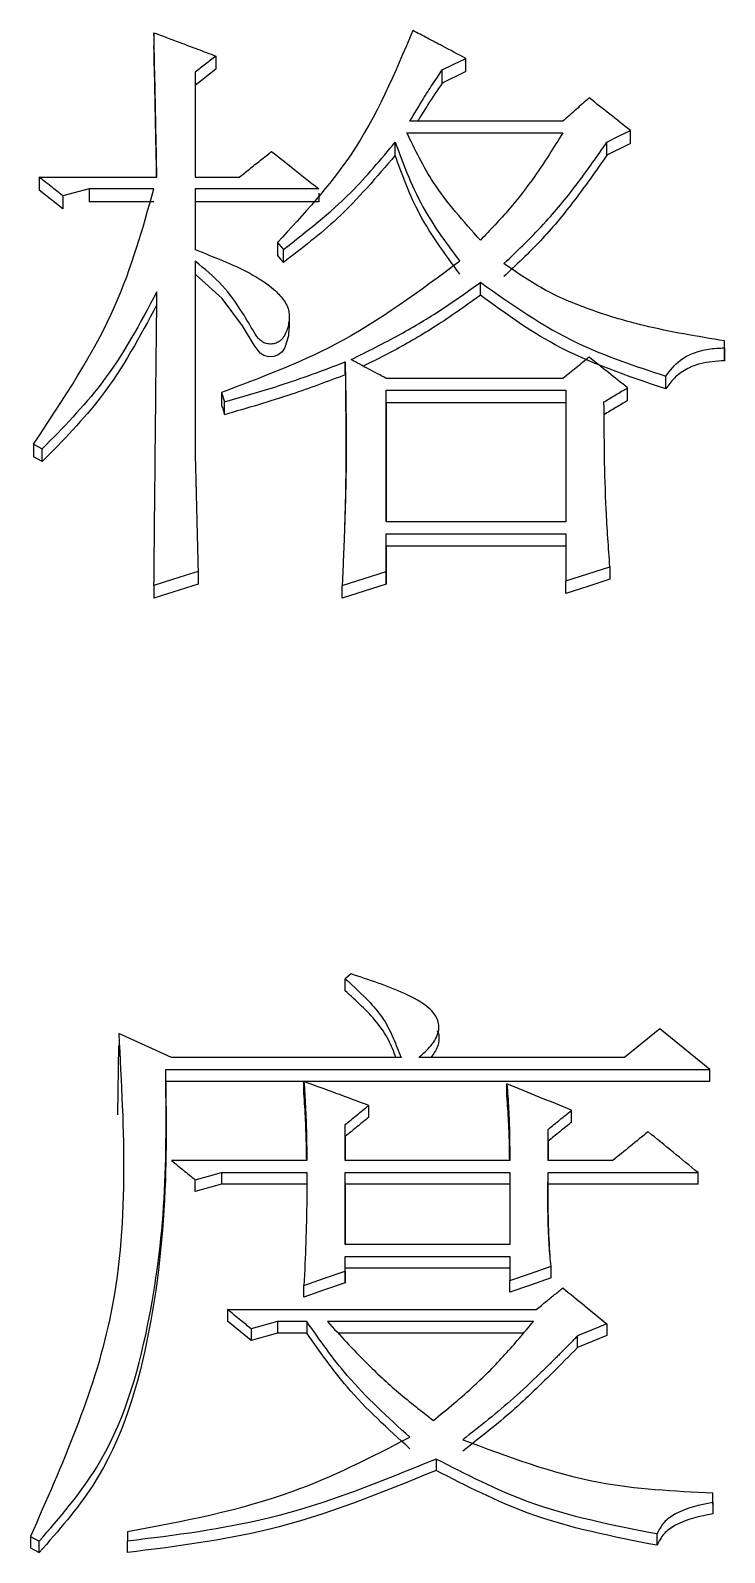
# Model space of a CAD drawing. Header units: millimetres. Extents: x 2278 to 4715, y 679 to 2402.
# Drawn here: x 2834.77 to 2837.32, y 2118.51 to 2124.11 of the extents above; entities that cross this region are included whole.
import ezdxf

# ---------------------------------------------------------------- set-up
doc = ezdxf.new("R2010")
doc.units = ezdxf.units.MM

msp = doc.modelspace()

# ---------------------------------------------------------------- linework, layer by layer
at = {"color": 7, "linetype": 'Continuous', "lineweight": 25}
for p, q in [((2835.2204, 2124.1042), (2835.2204, 2124.0554)), ((2835.4476, 2124.0187), (2835.4476, 2123.97)), ((2836.367, 2123.9614), (2836.367, 2124.0101)), ((2835.4476, 2123.97), (2835.3718, 2123.9102)), ((2835.3718, 2123.9588), (2835.3719, 2123.5731)), ((2835.3718, 2123.9588), (2835.3718, 2123.9102)), ((2836.2805, 2123.9187), (2836.2805, 2123.9673)), ((2836.367, 2123.9614), (2836.2805, 2123.9187)), ((2835.3718, 2123.9102), (2835.3719, 2123.5731)), ((2836.724, 2123.779), (2836.1615, 2123.779)), ((2836.1507, 2123.7361), (2836.724, 2123.7361)), ((2836.9728, 2123.6964), (2836.9728, 2123.7447)), ((2836.1075, 2123.6536), (2836.1075, 2123.7019)), ((2836.8863, 2123.6535), (2836.8863, 2123.7018)), ((2836.9728, 2123.6964), (2836.8863, 2123.6535)), ((2834.7985, 2123.5731), (2835.2312, 2123.5731)), ((2834.7985, 2123.5731), (2834.7985, 2123.525)), ((2835.3719, 2123.5731), (2835.5341, 2123.5731)), ((2834.8851, 2123.4564), (2834.7985, 2123.525)), ((2834.9824, 2123.5302), (2834.8851, 2123.5044)), ((2834.8851, 2123.5044), (2834.8851, 2123.4564)), ((2835.2203, 2123.5302), (2834.9824, 2123.5302)), ((2834.9824, 2123.5302), (2834.9824, 2123.4821)), ((2835.8262, 2123.5302), (2835.3719, 2123.5302)), ((2835.3719, 2123.5302), (2835.3719, 2123.3068)), ((2835.3719, 2123.5302), (2835.3719, 2123.4821)), ((2835.8262, 2123.5142), (2835.8262, 2123.4821)), ((2835.2203, 2123.4821), (2834.9824, 2123.4821)), ((2835.3719, 2123.4821), (2835.3719, 2123.3051)), ((2835.8262, 2123.4821), (2835.3719, 2123.4821)), ((2835.6747, 2123.3326), (2835.6747, 2123.2849)), ((2835.6964, 2123.259), (2835.6964, 2123.3067)), ((2835.3719, 2123.2638), (2835.3719, 2123.2161)), ((2835.3719, 2123.2637), (2835.3719, 2122.5561)), ((2835.3719, 2123.216), (2835.3719, 2122.5561)), ((2835.7183, 2123.018), (2835.7183, 2123.0657)), ((2837.319, 2122.9449), (2837.319, 2122.9708)), ((2837.319, 2122.9235), (2837.319, 2122.9708)), ((2837.319, 2122.9449), (2837.319, 2122.8976)), ((2835.9235, 2122.8459), (2835.9235, 2122.8932)), ((2836.724, 2122.8327), (2836.075, 2122.8327)), ((2837.1026, 2122.7942), (2837.1026, 2122.8414)), ((2835.4692, 2122.781), (2835.48, 2122.7464)), ((2835.4692, 2122.781), (2835.4692, 2122.7339)), ((2836.075, 2122.7896), (2836.7348, 2122.7896)), ((2836.075, 2122.3049), (2836.075, 2122.7896)), ((2836.075, 2122.7425), (2836.075, 2122.7896)), ((2836.7348, 2122.7896), (2836.7348, 2122.3049)), ((2836.962, 2122.7511), (2836.962, 2122.7982)), ((2835.48, 2122.6993), (2835.48, 2122.7464)), ((2836.075, 2122.7425), (2836.075, 2122.3049)), ((2836.7348, 2122.7425), (2836.075, 2122.7425)), ((2834.7768, 2122.5908), (2834.8093, 2122.5735)), ((2834.7768, 2122.5908), (2834.7768, 2122.5439)), ((2834.8093, 2122.5267), (2834.8093, 2122.5735)), ((2834.8093, 2122.5267), (2834.7769, 2122.5439)), ((2836.7348, 2122.3049), (2836.075, 2122.3049)), ((2836.075, 2122.2616), (2836.7348, 2122.2616)), ((2836.075, 2122.1227), (2836.075, 2122.2616)), ((2836.075, 2122.2152), (2836.075, 2122.2616)), ((2836.075, 2122.2152), (2836.075, 2122.0765)), ((2836.7348, 2122.2152), (2836.075, 2122.2152)), ((2836.7348, 2122.2616), (2836.7348, 2122.088)), ((2835.3827, 2122.1227), (2835.3827, 2122.0765)), ((2836.075, 2122.0765), (2836.075, 2122.1227)), ((2836.8971, 2122.1401), (2836.8971, 2122.0938)), ((2835.3827, 2122.0765), (2835.2204, 2122.0245)), ((2835.2204, 2122.0706), (2835.2204, 2122.0245)), ((2835.9127, 2122.0245), (2835.9127, 2122.0706)), ((2836.7348, 2122.0418), (2836.7348, 2122.088)), ((2835.9452, 2120.6421), (2835.9236, 2120.6245)), ((2835.9236, 2120.5803), (2835.9236, 2120.6245)), ((2836.2624, 2120.4763), (2836.2624, 2120.4767)), ((2835.2853, 2120.3345), (2835.0906, 2120.4225)), ((2837.081, 2120.4401), (2836.9512, 2120.3345)), ((2837.2649, 2120.2905), (2837.081, 2120.4401)), ((2835.0881, 2120.1237), (2835.0906, 2120.3784)), ((2836.1291, 2120.3345), (2835.2853, 2120.3345)), ((2836.9512, 2120.3345), (2836.194, 2120.3345)), ((2835.2636, 2120.2905), (2837.2649, 2120.2905)), ((2835.2636, 2120.2467), (2835.2636, 2120.2905)), ((2837.2649, 2120.2467), (2837.2649, 2120.2905)), ((2837.2649, 2120.2467), (2835.2636, 2120.2467)), ((2835.7721, 2120.2027), (2835.7721, 2120.2465)), ((2836.5185, 2120.1939), (2836.5185, 2120.2377)), ((2836.0101, 2120.1148), (2836.0101, 2120.1585)), ((2836.7565, 2120.0972), (2836.7565, 2120.1409)), ((2835.2654, 2120.0889), (2835.2654, 2120.1329)), ((2835.9236, 2119.9557), (2835.9236, 2120.088)), ((2835.9236, 2120.0444), (2835.9236, 2120.088)), ((2835.9236, 2120.0444), (2835.9236, 2119.9557)), ((2836.67, 2119.9557), (2836.67, 2120.0704)), ((2836.67, 2120.0268), (2836.67, 2120.0704)), ((2836.67, 2120.0268), (2836.67, 2119.9557)), ((2835.7829, 2119.9557), (2835.2853, 2119.9557)), ((2836.5293, 2119.9557), (2835.9236, 2119.9557)), ((2836.9079, 2119.9557), (2836.67, 2119.9557)), ((2835.3719, 2119.8418), (2835.3719, 2119.8851)), ((2835.4692, 2119.8683), (2835.3719, 2119.8418)), ((2835.4692, 2119.9116), (2835.7829, 2119.9116)), ((2835.4692, 2119.9116), (2835.4692, 2119.8683)), ((2835.7829, 2119.8683), (2835.4692, 2119.8683)), ((2835.9236, 2119.9116), (2836.5293, 2119.9116)), ((2835.9236, 2119.6467), (2835.9236, 2119.9116)), ((2835.9236, 2119.8683), (2835.9236, 2119.9116)), ((2835.9236, 2119.8683), (2835.9236, 2119.6467)), ((2836.5293, 2119.8683), (2835.9236, 2119.8683)), ((2836.5293, 2119.9116), (2836.5293, 2119.6467)), ((2836.67, 2119.9116), (2837.2216, 2119.9116)), ((2837.2216, 2119.8683), (2836.67, 2119.8683)), ((2836.5293, 2119.6467), (2835.9236, 2119.6467)), ((2835.9236, 2119.6025), (2836.5293, 2119.6025)), ((2835.9236, 2119.5494), (2835.9236, 2119.6025)), ((2835.9236, 2119.5595), (2835.9236, 2119.6025)), ((2836.5293, 2119.6025), (2836.5293, 2119.514)), ((2835.9236, 2119.5065), (2835.9236, 2119.5595)), ((2836.5293, 2119.5595), (2835.9236, 2119.5595)), ((2835.9236, 2119.5494), (2835.9236, 2119.5065)), ((2836.6808, 2119.5242), (2836.6808, 2119.5671)), ((2835.7721, 2119.4535), (2835.7721, 2119.4963)), ((2836.5293, 2119.4712), (2836.5293, 2119.514)), ((2835.4909, 2119.4078), (2836.6267, 2119.4078)), ((2835.4909, 2119.4078), (2835.4909, 2119.3651)), ((2835.5774, 2119.2944), (2835.4909, 2119.3651)), ((2835.6748, 2119.3635), (2835.5774, 2119.337)), ((2835.783, 2119.3635), (2835.6748, 2119.3635)), ((2835.6748, 2119.3635), (2835.6748, 2119.3209)), ((2835.783, 2119.3635), (2835.783, 2119.3209)), ((2836.6159, 2119.3635), (2835.8587, 2119.3635)), ((2835.5774, 2119.337), (2835.5774, 2119.2944)), ((2835.6748, 2119.3209), (2835.5774, 2119.2944)), ((2835.783, 2119.3209), (2835.6748, 2119.3209)), ((2836.5792, 2119.3209), (2835.8988, 2119.3209)), ((2836.8863, 2119.3547), (2836.7781, 2119.3104)), ((2836.8863, 2119.3121), (2836.7781, 2119.2678)), ((2836.7781, 2119.2678), (2836.7781, 2119.3104)), ((2836.8863, 2119.3547), (2836.8863, 2119.3121)), ((2836.2589, 2118.8579), (2836.2589, 2118.8159)), ((2837.2757, 2118.6978), (2837.2757, 2118.7334)), ((2837.2757, 2118.6916), (2837.2757, 2118.7334)), ((2837.2757, 2118.6978), (2837.2757, 2118.6561)), ((2834.7661, 2118.5732), (2834.7986, 2118.5554)), ((2834.7661, 2118.5732), (2834.7661, 2118.5316)), ((2835.1231, 2118.5911), (2835.1231, 2118.5555)), ((2837.0702, 2118.5821), (2837.0702, 2118.5405)), ((2834.7661, 2118.5316), (2834.7986, 2118.5138)), ((2834.7986, 2118.5138), (2834.7986, 2118.5554)), ((2835.1231, 2118.5139), (2835.1231, 2118.5555))]:
    msp.add_line(p, q, dxfattribs=at)
at = {"color": 7, "linetype": 'Continuous', "lineweight": 25, "flags": 128}
for points in [[(2836.2805, 2123.9673), (2836.3238, 2123.9887), (2836.367, 2124.0101)], [(2836.8863, 2123.7018), (2836.9295, 2123.7233), (2836.9728, 2123.7447)], [(2835.6747, 2123.3326), (2835.6802, 2123.3261), (2835.6883, 2123.3164), (2835.6964, 2123.3067)], [(2835.6747, 2123.2848), (2835.6802, 2123.2783), (2835.6857, 2123.2717), (2835.6964, 2123.259)], [(2835.7164, 2123.018), (2835.7158, 2122.9893), (2835.7023, 2122.9463), (2835.6913, 2122.93), (2835.6777, 2122.9191), (2835.6607, 2122.913), (2835.6427, 2122.9121), (2835.6248, 2122.9168), (2835.6114, 2122.9258), (2835.5889, 2122.9554), (2835.5462, 2123.0263), (2835.4712, 2123.1271), (2835.3719, 2123.2161), (2835.3719, 2123.2161)], [(2836.4212, 2123.1387), (2836.4212, 2123.1512), (2836.4212, 2123.1637), (2836.4212, 2123.1863)], [(2835.3827, 2122.1227), (2835.3357, 2122.1076), (2835.2887, 2122.0925), (2835.2204, 2122.0706)], [(2835.9127, 2122.0706), (2835.9939, 2122.0967), (2836.075, 2122.1227)], [(2836.7348, 2122.088), (2836.816, 2122.114), (2836.8971, 2122.1401)], [(2836.075, 2122.0765), (2835.9939, 2122.0505), (2835.9127, 2122.0245)], [(2836.8971, 2122.0938), (2836.816, 2122.0678), (2836.7348, 2122.0418)], [(2835.3719, 2119.8851), (2835.4206, 2119.8984), (2835.4692, 2119.9116)], [(2837.2216, 2119.8683), (2837.2216, 2119.89), (2837.2216, 2119.9116)], [(2835.7721, 2119.4963), (2835.8479, 2119.5229), (2835.9236, 2119.5494)], [(2836.5293, 2119.514), (2836.6051, 2119.5406), (2836.6808, 2119.5671)], [(2836.6808, 2119.5242), (2836.6051, 2119.4977), (2836.5293, 2119.4712)], [(2835.9236, 2119.5065), (2835.8479, 2119.48), (2835.7721, 2119.4535)]]:
    msp.add_lwpolyline(points, dxfattribs=at)
at = {"color": 7, "linetype": 'Continuous', "lineweight": 25}
for points, knots in [([(2835.2312, 2123.5731), (2835.2299, 2123.6379), (2835.2274, 2123.7589), (2835.2238, 2123.9359), (2835.2215, 2124.0481), (2835.2204, 2124.1042)], [0, 0, 0, 0, 0.365313, 0.682655, 1, 1, 1, 1]), ([(2835.2204, 2124.1042), (2835.2513, 2124.0925), (2835.3046, 2124.0725), (2835.3804, 2124.044), (2835.4252, 2124.0271), (2835.4476, 2124.0187)], [0, 0, 0, 0, 0.4083, 0.70415, 1, 1, 1, 1]), ([(2836.1723, 2124.1127), (2836.1063, 2123.9553), (2835.9876, 2123.6722), (2835.7709, 2123.4371), (2835.6746, 2123.3326)], [0, 0, 0, 0, 0.555743, 1, 1, 1, 1]), ([(2836.367, 2124.0101), (2836.3382, 2124.0253), (2836.2913, 2124.05), (2836.2264, 2124.0842), (2836.1903, 2124.1032), (2836.1723, 2124.1127)], [0, 0, 0, 0, 0.4440621, 0.722031, 1, 1, 1, 1]), ([(2835.2303, 2123.5731), (2835.2293, 2123.6219), (2835.2271, 2123.7267), (2835.2239, 2123.8875), (2835.2216, 2123.9994), (2835.2204, 2124.0554)], [0, 0, 0, 0, 0.302613, 0.651305, 1, 1, 1, 1]), ([(2835.4476, 2124.0187), (2835.4349, 2124.0087), (2835.4097, 2123.9887), (2835.3845, 2123.9688), (2835.3718, 2123.9588)], [0, 0, 0, 0, 0.500001, 1, 1, 1, 1]), ([(2836.1615, 2123.779), (2836.1774, 2123.8061), (2836.2041, 2123.8517), (2836.2447, 2123.914), (2836.2686, 2123.9496), (2836.2805, 2123.9673)], [0, 0, 0, 0, 0.425102, 0.712508, 1, 1, 1, 1]), ([(2836.2805, 2123.9187), (2836.2627, 2123.8925), (2836.2328, 2123.8486), (2836.2038, 2123.8015), (2836.1916, 2123.7811), (2836.1904, 2123.779)], [0, 0, 0, 0, 0.570111, 0.95488, 1, 1, 1, 1]), ([(2836.8214, 2123.8646), (2836.8051, 2123.8504), (2836.7727, 2123.8218), (2836.7402, 2123.7932), (2836.724, 2123.779)], [0, 0, 0, 0, 0.499999, 1, 1, 1, 1]), ([(2836.9728, 2123.7447), (2836.9476, 2123.7647), (2836.8971, 2123.8047), (2836.8466, 2123.8446), (2836.8214, 2123.8646)], [0, 0, 0, 0, 0.499999, 1, 1, 1, 1]), ([(2836.4212, 2123.3412), (2836.3593, 2123.4098), (2836.2496, 2123.5315), (2836.1807, 2123.6739), (2836.1507, 2123.7361)], [0, 0, 0, 0, 0.563444, 1, 1, 1, 1]), ([(2836.724, 2123.7361), (2836.6907, 2123.6823), (2836.6309, 2123.5857), (2836.5288, 2123.4538), (2836.4571, 2123.3788), (2836.4212, 2123.3412)], [0, 0, 0, 0, 0.385333, 0.691671, 1, 1, 1, 1]), ([(2835.5341, 2123.5731), (2835.5466, 2123.583), (2835.5727, 2123.6037), (2835.6123, 2123.6352), (2835.6395, 2123.6567), (2835.6531, 2123.6675)], [0, 0, 0, 0, 0.314654, 0.657326, 1, 1, 1, 1]), ([(2835.6531, 2123.6675), (2835.6781, 2123.6477), (2835.7194, 2123.6149), (2835.7771, 2123.5692), (2835.8098, 2123.5432), (2835.8262, 2123.5302)], [0, 0, 0, 0, 0.432645, 0.716322, 1, 1, 1, 1]), ([(2835.6964, 2123.3067), (2835.7824, 2123.3741), (2835.9351, 2123.4936), (2836.055, 2123.6385), (2836.1074, 2123.7018)], [0, 0, 0, 0, 0.56336, 1, 1, 1, 1]), ([(2836.1075, 2123.7018), (2836.1397, 2123.6155), (2836.1976, 2123.4605), (2836.3, 2123.3242), (2836.3454, 2123.2638)], [0, 0, 0, 0, 0.556662, 1, 1, 1, 1]), ([(2836.5077, 2123.2552), (2836.5608, 2123.3061), (2836.6589, 2123.4001), (2836.7822, 2123.5518), (2836.8515, 2123.6517), (2836.8863, 2123.7018)], [0, 0, 0, 0, 0.370244, 0.684379, 1, 1, 1, 1]), ([(2836.1074, 2123.6536), (2836.0398, 2123.5734), (2835.9182, 2123.4295), (2835.7645, 2123.3114), (2835.6964, 2123.259)], [0, 0, 0, 0, 0.55642, 1, 1, 1, 1]), ([(2836.3454, 2123.2161), (2836.2887, 2123.2934), (2836.1878, 2123.4306), (2836.1319, 2123.5858), (2836.1075, 2123.6536)], [0, 0, 0, 0, 0.56299, 1, 1, 1, 1]), ([(2836.8863, 2123.6535), (2836.8453, 2123.595), (2836.7695, 2123.4868), (2836.6442, 2123.3365), (2836.5533, 2123.2506), (2836.5077, 2123.2075)], [0, 0, 0, 0, 0.37028, 0.6840012, 1, 1, 1, 1]), ([(2834.8851, 2123.5044), (2834.8727, 2123.5142), (2834.8521, 2123.5306), (2834.8233, 2123.5535), (2834.8068, 2123.5666), (2834.7985, 2123.5731)], [0, 0, 0, 0, 0.428361, 0.714181, 1, 1, 1, 1]), ([(2834.7768, 2122.5908), (2834.8882, 2122.7575), (2835.0862, 2123.0537), (2835.1795, 2123.3852), (2835.2203, 2123.5302)], [0, 0, 0, 0, 0.562636, 1, 1, 1, 1]), ([(2835.3719, 2123.3068), (2835.4055, 2123.2934), (2835.5069, 2123.2532), (2835.6249, 2123.1984), (2835.6979, 2123.1245), (2835.7206, 2123.0813), (2835.717, 2123.0355), (2835.7076, 2123.001), (2835.6927, 2122.9775), (2835.6783, 2122.9656), (2835.661, 2122.9595), (2835.6424, 2122.9585), (2835.6248, 2122.963), (2835.6047, 2122.9771), (2835.5805, 2123.016), (2835.5405, 2123.0859), (2835.475, 2123.1794), (2835.4067, 2123.2353), (2835.3719, 2123.2638)], [0, 0, 0, 0, 0.104454, 0.314535, 0.36541, 0.416687, 0.46169, 0.509284, 0.529555, 0.546771, 0.564035, 0.580952, 0.598427, 0.614259, 0.652193, 0.737824, 0.866635, 1, 1, 1, 1]), ([(2836.3454, 2123.2638), (2836.1977, 2123.1537), (2835.9316, 2122.9554), (2835.6115, 2122.8347), (2835.4692, 2122.781)], [0, 0, 0, 0, 0.555385, 1, 1, 1, 1]), ([(2837.319, 2122.9708), (2837.2191, 2122.9872), (2837.055, 2123.014), (2836.8356, 2123.0791), (2836.6586, 2123.1505), (2836.5577, 2123.2205), (2836.5077, 2123.2552)], [0, 0, 0, 0, 0.3440816, 0.5653831, 0.7845838, 1, 1, 1, 1]), ([(2835.9452, 2122.9018), (2836.0062, 2122.9323), (2836.1201, 2122.9893), (2836.2794, 2123.0844), (2836.3738, 2123.1522), (2836.4212, 2123.1863)], [0, 0, 0, 0, 0.365229, 0.681783, 1, 1, 1, 1]), ([(2836.4212, 2123.1863), (2836.5361, 2123.1051), (2836.7433, 2122.9587), (2836.9919, 2122.8775), (2837.1026, 2122.8414)], [0, 0, 0, 0, 0.554843, 1, 1, 1, 1]), ([(2835.2312, 2123.1518), (2835.1692, 2123.0354), (2835.0577, 2122.826), (2834.8856, 2122.6511), (2834.8093, 2122.5735)], [0, 0, 0, 0, 0.556097, 1, 1, 1, 1]), ([(2835.2204, 2122.0706), (2835.2211, 2122.1388), (2835.2232, 2122.3537), (2835.2267, 2122.7145), (2835.2297, 2123.006), (2835.2312, 2123.1518)], [0, 0, 0, 0, 0.188404, 0.594194, 1, 1, 1, 1]), ([(2836.4212, 2123.1387), (2836.3667, 2123.0997), (2836.265, 2123.027), (2836.119, 2122.9423), (2836.0283, 2122.8968), (2835.9904, 2122.8777)], [0, 0, 0, 0, 0.401974, 0.750243, 1, 1, 1, 1]), ([(2837.1026, 2122.7942), (2836.9624, 2122.8415), (2836.7141, 2122.9251), (2836.51, 2123.0739), (2836.4212, 2123.1387)], [0, 0, 0, 0, 0.564881, 1, 1, 1, 1]), ([(2835.2312, 2123.1043), (2835.1692, 2122.988), (2835.0576, 2122.7789), (2834.8856, 2122.6042), (2834.8093, 2122.5267)], [0, 0, 0, 0, 0.556042, 1, 1, 1, 1]), ([(2837.1026, 2122.8414), (2837.1188, 2122.8623), (2837.1459, 2122.8972), (2837.2044, 2122.9278), (2837.2603, 2122.9429), (2837.2993, 2122.9443), (2837.319, 2122.9449)], [0, 0, 0, 0, 0.328373, 0.548346, 0.773134, 1, 1, 1, 1]), ([(2835.48, 2122.7464), (2835.5472, 2122.7656), (2835.6559, 2122.7968), (2835.8031, 2122.8476), (2835.8834, 2122.878), (2835.9235, 2122.8932)], [0, 0, 0, 0, 0.447142, 0.723428, 1, 1, 1, 1]), ([(2835.9235, 2122.8932), (2835.9236, 2122.8894), (2835.9237, 2122.8838), (2835.9239, 2122.8763), (2835.924, 2122.8707), (2835.9241, 2122.8651), (2835.9242, 2122.8595), (2835.9243, 2122.852), (2835.9245, 2122.8446), (2835.9246, 2122.8371), (2835.9247, 2122.8315), (2835.9248, 2122.8259), (2835.9249, 2122.8203), (2835.925, 2122.8128), (2835.9252, 2122.8053), (2835.9253, 2122.7978), (2835.9254, 2122.7922), (2835.9255, 2122.7866), (2835.9256, 2122.781), (2835.9257, 2122.7754), (2835.9258, 2122.7697), (2835.9259, 2122.7623), (2835.926, 2122.7548), (2835.9261, 2122.7473), (2835.9262, 2122.7398), (2835.9264, 2122.7305), (2835.9265, 2122.7192), (2835.9266, 2122.708), (2835.9268, 2122.6968), (2835.9269, 2122.6818), (2835.9271, 2122.6668), (2835.9272, 2122.6518), (2835.9273, 2122.6406), (2835.9273, 2122.6294), (2835.9274, 2122.6181), (2835.9274, 2122.6069), (2835.9274, 2122.5919), (2835.9274, 2122.5769), (2835.9273, 2122.5619), (2835.9273, 2122.5507), (2835.9272, 2122.5394), (2835.9271, 2122.5282), (2835.927, 2122.5169), (2835.9269, 2122.5019), (2835.9267, 2122.4869), (2835.9264, 2122.4719), (2835.9262, 2122.4607), (2835.926, 2122.4494), (2835.9258, 2122.4382), (2835.9256, 2122.4269), (2835.9252, 2122.4119), (2835.9248, 2122.3969), (2835.9244, 2122.3819), (2835.9241, 2122.3706), (2835.9238, 2122.3594), (2835.9235, 2122.3481), (2835.9231, 2122.3369), (2835.9226, 2122.3218), (2835.9221, 2122.3068), (2835.9216, 2122.2918), (2835.9212, 2122.2805), (2835.9208, 2122.2693), (2835.9204, 2122.258), (2835.92, 2122.2468), (2835.9196, 2122.2355), (2835.919, 2122.2205), (2835.9184, 2122.2054), (2835.9178, 2122.1904), (2835.9173, 2122.1791), (2835.9168, 2122.1679), (2835.9164, 2122.1566), (2835.9158, 2122.1416), (2835.9151, 2122.1265), (2835.9145, 2122.1115), (2835.914, 2122.1002), (2835.9134, 2122.0866), (2835.913, 2122.0767), (2835.9127, 2122.0706)], [0, 0, 0, 0, 0.0136751, 0.0205126, 0.0273502, 0.0341877, 0.0410253, 0.0478628, 0.0615379, 0.0683754, 0.075213, 0.0820505, 0.0888881, 0.0957256, 0.1094007, 0.1162382, 0.1230758, 0.1299133, 0.1367509, 0.1435884, 0.150426, 0.1572635, 0.1709386, 0.1777761, 0.1846137, 0.1982888, 0.2119638, 0.2256389, 0.239314, 0.2529891, 0.2803393, 0.2940144, 0.3076894, 0.3213645, 0.3350396, 0.3487147, 0.3623898, 0.38974, 0.4034151, 0.4170902, 0.4307653, 0.4444403, 0.4581154, 0.4717905, 0.4991407, 0.5128158, 0.5264909, 0.540166, 0.5538411, 0.5675162, 0.5811912, 0.6085414, 0.6222165, 0.6358916, 0.6495667, 0.6632418, 0.6769169, 0.6905919, 0.7179421, 0.7316172, 0.7452923, 0.7589674, 0.7726425, 0.7863176, 0.7999926, 0.8136677, 0.8410179, 0.854693, 0.8683681, 0.8820432, 0.8957182, 0.9093933, 0.9367435, 0.9504186, 0.9640937, 0.9777687, 1, 1, 1, 1]), ([(2836.075, 2122.8327), (2836.0533, 2122.8442), (2836.0101, 2122.8673), (2835.9668, 2122.8903), (2835.9452, 2122.9018)], [0, 0, 0, 0, 0.499999, 1, 1, 1, 1]), ([(2836.8214, 2122.9104), (2836.8052, 2122.8975), (2836.7727, 2122.8716), (2836.7402, 2122.8457), (2836.724, 2122.8327)], [0, 0, 0, 0, 0.499998, 1, 1, 1, 1]), ([(2836.962, 2122.7982), (2836.9386, 2122.8169), (2836.8917, 2122.8543), (2836.8448, 2122.8917), (2836.8214, 2122.9104)], [0, 0, 0, 0, 0.499999, 1, 1, 1, 1]), ([(2837.319, 2122.8976), (2837.2887, 2122.8959), (2837.239, 2122.893), (2837.1763, 2122.8677), (2837.1323, 2122.8356), (2837.1125, 2122.8079), (2837.1026, 2122.7942)], [0, 0, 0, 0, 0.348919, 0.571355, 0.788309, 1, 1, 1, 1]), ([(2837.319, 2122.8976), (2837.319, 2122.9006), (2837.319, 2122.9054), (2837.319, 2122.9121), (2837.319, 2122.9178), (2837.319, 2122.9216), (2837.319, 2122.9235)], [0, 0, 0, 0, 0.34, 0.56, 0.78, 1, 1, 1, 1]), ([(2835.9235, 2122.8459), (2835.8586, 2122.8213), (2835.7536, 2122.7814), (2835.6044, 2122.7356), (2835.5215, 2122.7114), (2835.48, 2122.6993)], [0, 0, 0, 0, 0.447314, 0.723589, 1, 1, 1, 1]), ([(2835.9243, 2122.8018), (2835.9244, 2122.7951), (2835.9254, 2122.7385), (2835.9271, 2122.5641), (2835.9247, 2122.4108), (2835.9225, 2122.3264), (2835.9213, 2122.2857), (2835.9205, 2122.2621), (2835.9203, 2122.2563), (2835.9202, 2122.2533)], [0, 0, 0, 0, 0.058237, 0.493643, 0.756064, 0.862488, 0.925116, 0.960703, 1, 1, 1, 1]), ([(2836.8755, 2122.7464), (2836.8899, 2122.755), (2836.9187, 2122.7723), (2836.9476, 2122.7896), (2836.962, 2122.7982)], [0, 0, 0, 0, 0.499999, 1, 1, 1, 1]), ([(2836.962, 2122.7511), (2836.9476, 2122.7425), (2836.9187, 2122.7252), (2836.8899, 2122.708), (2836.8755, 2122.6993)], [0, 0, 0, 0, 0.499998, 1, 1, 1, 1]), ([(2836.8971, 2122.1401), (2836.8921, 2122.2103), (2836.8823, 2122.3465), (2836.8769, 2122.5487), (2836.876, 2122.6805), (2836.8755, 2122.7464)], [0, 0, 0, 0, 0.347124, 0.673492, 1, 1, 1, 1]), ([(2835.3719, 2122.5561), (2835.3719, 2122.5531), (2835.3721, 2122.5471), (2835.3723, 2122.5381), (2835.3725, 2122.5306), (2835.3727, 2122.5231), (2835.3728, 2122.5171), (2835.373, 2122.5111), (2835.3731, 2122.5051), (2835.3733, 2122.4976), (2835.3735, 2122.4901), (2835.3737, 2122.4826), (2835.3739, 2122.4766), (2835.374, 2122.4691), (2835.3742, 2122.4616), (2835.3745, 2122.4526), (2835.3747, 2122.4436), (2835.3749, 2122.436), (2835.3751, 2122.4285), (2835.3752, 2122.421), (2835.3755, 2122.409), (2835.3758, 2122.3985), (2835.3761, 2122.388), (2835.3763, 2122.3805), (2835.3766, 2122.3684), (2835.3769, 2122.3564), (2835.3772, 2122.3444), (2835.3774, 2122.3354), (2835.3776, 2122.3279), (2835.3778, 2122.3204), (2835.3779, 2122.3128), (2835.3782, 2122.3008), (2835.3785, 2122.2903), (2835.3788, 2122.2798), (2835.3789, 2122.2738), (2835.3791, 2122.2662), (2835.3793, 2122.2602), (2835.3794, 2122.2527), (2835.3796, 2122.2467), (2835.3798, 2122.2392), (2835.3799, 2122.2332), (2835.3801, 2122.2256), (2835.3803, 2122.2196), (2835.3805, 2122.2121), (2835.3806, 2122.2061), (2835.3808, 2122.1986), (2835.3809, 2122.1925), (2835.3811, 2122.185), (2835.3813, 2122.179), (2835.3815, 2122.1715), (2835.3816, 2122.1655), (2835.3818, 2122.1579), (2835.382, 2122.1519), (2835.3821, 2122.1444), (2835.3823, 2122.1384), (2835.3825, 2122.1306), (2835.3826, 2122.1259), (2835.3827, 2122.1227)], [0, 0, 0, 0, 0.020805, 0.04161, 0.062415, 0.072817, 0.093622, 0.104024, 0.114427, 0.135232, 0.156036, 0.166439, 0.187244, 0.197646, 0.218451, 0.239256, 0.260061, 0.280866, 0.291268, 0.312073, 0.332878, 0.374488, 0.38489, 0.405695, 0.4265, 0.468109, 0.488914, 0.509719, 0.530524, 0.540926, 0.561731, 0.582536, 0.624146, 0.634548, 0.655353, 0.665756, 0.686561, 0.696963, 0.717768, 0.72817, 0.748975, 0.759378, 0.780182, 0.790585, 0.81139, 0.821792, 0.842597, 0.852999, 0.873804, 0.884207, 0.905012, 0.915414, 0.936219, 0.946621, 0.967426, 0.977829, 1, 1, 1, 1]), ([(2835.9236, 2120.6245), (2835.9549, 2120.5959), (2836.0063, 2120.5491), (2836.0677, 2120.476), (2836.1017, 2120.4059), (2836.12, 2120.3583), (2836.1291, 2120.3345)], [0, 0, 0, 0, 0.3455083, 0.5661755, 0.7836827, 1, 1, 1, 1]), ([(2836.194, 2120.3345), (2836.2098, 2120.3484), (2836.241, 2120.3757), (2836.2712, 2120.4254), (2836.2671, 2120.4784), (2836.2224, 2120.5307), (2836.1127, 2120.5875), (2836.0118, 2120.6204), (2835.9452, 2120.6421)], [0, 0, 0, 0, 0.119334, 0.235111, 0.326467, 0.420991, 0.617683, 1, 1, 1, 1]), ([(2836.1104, 2120.3345), (2836.102, 2120.3565), (2836.0843, 2120.4025), (2836.0411, 2120.4667), (2835.9843, 2120.5248), (2835.9439, 2120.5617), (2835.9236, 2120.5803)], [0, 0, 0, 0, 0.230715, 0.483743, 0.741016, 1, 1, 1, 1]), ([(2835.0906, 2120.4225), (2835.1105, 2120.0667), (2835.146, 2119.4302), (2834.8824, 2118.8356), (2834.7661, 2118.5732)], [0, 0, 0, 0, 0.558854, 1, 1, 1, 1]), ([(2836.2623, 2120.4323), (2836.2624, 2120.4321), (2836.268, 2120.4234), (2836.27, 2120.403), (2836.2636, 2120.3687), (2836.2486, 2120.3477), (2836.2392, 2120.3345)], [0, 0, 0, 0, 0.004948, 0.290828, 0.556079, 1, 1, 1, 1]), ([(2834.7986, 2118.5554), (2834.8742, 2118.6429), (2835.0755, 2118.876), (2835.2055, 2119.3235), (2835.2686, 2119.8174), (2835.2653, 2120.1321), (2835.2636, 2120.2905)], [0, 0, 0, 0, 0.180534, 0.481185, 0.738841, 1, 1, 1, 1]), ([(2835.2636, 2120.2467), (2835.2649, 2120.1381), (2835.2684, 2119.8323), (2835.2214, 2119.3298), (2835.077, 2118.8316), (2834.8687, 2118.5939), (2834.7986, 2118.5138)], [0, 0, 0, 0, 0.179534, 0.505448, 0.833516, 1, 1, 1, 1]), ([(2835.7721, 2120.2465), (2835.7741, 2120.2158), (2835.7783, 2120.152), (2835.7815, 2120.055), (2835.7825, 2119.9888), (2835.7829, 2119.9557)], [0, 0, 0, 0, 0.317979, 0.65893, 1, 1, 1, 1]), ([(2836.0101, 2120.1585), (2835.9704, 2120.1731), (2835.8911, 2120.2025), (2835.8118, 2120.2318), (2835.7721, 2120.2465)], [0, 0, 0, 0, 0.499999, 1, 1, 1, 1]), ([(2835.7822, 2119.9557), (2835.7819, 2119.9724), (2835.7812, 2120.022), (2835.7785, 2120.1044), (2835.7742, 2120.1699), (2835.7721, 2120.2027)], [0, 0, 0, 0, 0.202528, 0.601166, 1, 1, 1, 1]), ([(2836.5185, 2120.2377), (2836.5208, 2120.2069), (2836.5254, 2120.1447), (2836.5283, 2120.0506), (2836.529, 2119.9874), (2836.5293, 2119.9557)], [0, 0, 0, 0, 0.328217, 0.664033, 1, 1, 1, 1]), ([(2836.7565, 2120.1409), (2836.7168, 2120.157), (2836.6375, 2120.1893), (2836.5582, 2120.2216), (2836.5185, 2120.2377)], [0, 0, 0, 0, 0.499999, 1, 1, 1, 1]), ([(2835.9236, 2120.088), (2835.938, 2120.0997), (2835.9668, 2120.1232), (2835.9957, 2120.1467), (2836.0101, 2120.1585)], [0, 0, 0, 0, 0.500001, 1, 1, 1, 1]), ([(2836.5287, 2119.9557), (2836.5285, 2119.9722), (2836.528, 2120.0201), (2836.5255, 2120.0996), (2836.5209, 2120.1625), (2836.5185, 2120.1939)], [0, 0, 0, 0, 0.2065, 0.603092, 1, 1, 1, 1]), ([(2836.67, 2120.0704), (2836.6844, 2120.0821), (2836.7132, 2120.1056), (2836.7421, 2120.1291), (2836.7565, 2120.1409)], [0, 0, 0, 0, 0.500001, 1, 1, 1, 1]), ([(2836.0101, 2120.1148), (2835.9957, 2120.1031), (2835.9668, 2120.0796), (2835.938, 2120.0561), (2835.9236, 2120.0444)], [0, 0, 0, 0, 0.499998, 1, 1, 1, 1]), ([(2836.7565, 2120.0972), (2836.7421, 2120.0855), (2836.7132, 2120.062), (2836.6844, 2120.0385), (2836.67, 2120.0268)], [0, 0, 0, 0, 0.499998, 1, 1, 1, 1]), ([(2837.0378, 2120.0615), (2837.0161, 2120.0439), (2836.9728, 2120.0087), (2836.9296, 2119.9734), (2836.9079, 2119.9557)], [0, 0, 0, 0, 0.500001, 1, 1, 1, 1]), ([(2837.2216, 2119.9116), (2837.191, 2119.9366), (2837.1297, 2119.9866), (2837.0684, 2120.0366), (2837.0378, 2120.0615)], [0, 0, 0, 0, 0.5, 1, 1, 1, 1]), ([(2835.2853, 2119.9557), (2835.2998, 2119.944), (2835.3286, 2119.9204), (2835.3575, 2119.8969), (2835.3719, 2119.8851)], [0, 0, 0, 0, 0.499999, 1, 1, 1, 1]), ([(2835.7829, 2119.9116), (2835.7828, 2119.8785), (2835.7825, 2119.7928), (2835.7796, 2119.6543), (2835.7746, 2119.549), (2835.7721, 2119.4963)], [0, 0, 0, 0, 0.2395488, 0.6196988, 1, 1, 1, 1]), ([(2836.6808, 2119.5671), (2836.6784, 2119.5923), (2836.6754, 2119.6238), (2836.6733, 2119.6585), (2836.6726, 2119.6711), (2836.6721, 2119.6806), (2836.6717, 2119.69), (2836.6713, 2119.6995), (2836.6708, 2119.7121), (2836.6705, 2119.7248), (2836.6701, 2119.7374), (2836.6699, 2119.7468), (2836.6698, 2119.7563), (2836.6696, 2119.7658), (2836.6695, 2119.7753), (2836.6694, 2119.7879), (2836.6694, 2119.8005), (2836.6693, 2119.8131), (2836.6693, 2119.8226), (2836.6694, 2119.8321), (2836.6694, 2119.8415), (2836.6695, 2119.851), (2836.6695, 2119.8604), (2836.6696, 2119.8683), (2836.6696, 2119.8762), (2836.6697, 2119.8825), (2836.6697, 2119.8888), (2836.6698, 2119.8936), (2836.6698, 2119.8983), (2836.6699, 2119.9043), (2836.6699, 2119.9088), (2836.67, 2119.9116)], [0, 0, 0, 0, 0.2197284, 0.2746588, 0.3021238, 0.3295888, 0.3570537, 0.3845187, 0.4119837, 0.4669139, 0.4943788, 0.5218438, 0.5493087, 0.5767736, 0.6042386, 0.6317035, 0.6866335, 0.7140984, 0.7415633, 0.7690282, 0.7964931, 0.8239581, 0.851423, 0.8788879, 0.8926203, 0.9200852, 0.9338177, 0.9475502, 0.9612826, 0.9750151, 1, 1, 1, 1]), ([(2836.6701, 2119.8407), (2836.6701, 2119.841), (2836.6701, 2119.843), (2836.6701, 2119.8468), (2836.6701, 2119.8561), (2836.67, 2119.8646), (2836.67, 2119.8801), (2836.67, 2119.8899), (2836.67, 2119.8957)], [0, 0, 0, 0, 0.017551, 0.111249, 0.196743, 0.493071, 0.696882, 1, 1, 1, 1]), ([(2836.6774, 2119.6037), (2836.6774, 2119.6037), (2836.6774, 2119.6037), (2836.6774, 2119.6044), (2836.6753, 2119.6374), (2836.6711, 2119.7229), (2836.6705, 2119.7869), (2836.6702, 2119.8246), (2836.6701, 2119.8368), (2836.6701, 2119.8407)], [0, 0, 0, 0, 0.004122, 0.010144, 0.023857, 0.559001, 0.866591, 0.95816, 1, 1, 1, 1]), ([(2836.6267, 2119.4078), (2836.6392, 2119.418), (2836.6616, 2119.4364), (2836.6941, 2119.463), (2836.7141, 2119.4793), (2836.7241, 2119.4875)], [0, 0, 0, 0, 0.384576, 0.692287, 1, 1, 1, 1]), ([(2836.7241, 2119.4875), (2836.7511, 2119.4654), (2836.8052, 2119.4211), (2836.8593, 2119.3768), (2836.8863, 2119.3547)], [0, 0, 0, 0, 0.499999, 1, 1, 1, 1]), ([(2835.5774, 2119.337), (2835.5651, 2119.3471), (2835.5445, 2119.364), (2835.5156, 2119.3876), (2835.4991, 2119.4011), (2835.4909, 2119.4078)], [0, 0, 0, 0, 0.428361, 0.714181, 1, 1, 1, 1]), ([(2836.1615, 2118.9379), (2836.0809, 2119.011), (2835.9377, 2119.1409), (2835.83, 2119.2959), (2835.783, 2119.3635)], [0, 0, 0, 0, 0.56329, 1, 1, 1, 1]), ([(2835.8587, 2119.3635), (2835.9052, 2119.3125), (2835.9879, 2119.222), (2836.1183, 2119.1005), (2836.2048, 2119.0335), (2836.2481, 2119)], [0, 0, 0, 0, 0.391375, 0.694883, 1, 1, 1, 1]), ([(2836.2481, 2119), (2836.2993, 2119.0418), (2836.3923, 2119.1178), (2836.5133, 2119.2412), (2836.5816, 2119.3227), (2836.6159, 2119.3635)], [0, 0, 0, 0, 0.378477, 0.688442, 1, 1, 1, 1]), ([(2836.1615, 2118.8958), (2836.0809, 2118.9689), (2835.9377, 2119.0985), (2835.83, 2119.2533), (2835.783, 2119.3209)], [0, 0, 0, 0, 0.563337, 1, 1, 1, 1]), ([(2836.7781, 2119.3104), (2836.7743, 2119.3065), (2836.7686, 2119.3007), (2836.7609, 2119.2929), (2836.7552, 2119.287), (2836.7494, 2119.2812), (2836.7437, 2119.2754), (2836.7379, 2119.2695), (2836.7321, 2119.2637), (2836.7264, 2119.2579), (2836.7206, 2119.2521), (2836.7148, 2119.2463), (2836.7071, 2119.2385), (2836.6994, 2119.2308), (2836.6916, 2119.2231), (2836.6858, 2119.2173), (2836.68, 2119.2115), (2836.6741, 2119.2057), (2836.6683, 2119.2), (2836.6566, 2119.1885), (2836.6153, 2119.1485), (2836.5179, 2119.0556), (2836.4197, 2118.9786), (2836.3563, 2118.929)], [0, 0, 0, 0, 0.028965, 0.043448, 0.057931, 0.072414, 0.086896, 0.101379, 0.115862, 0.130344, 0.144827, 0.15931, 0.173793, 0.202758, 0.217241, 0.231723, 0.246206, 0.260689, 0.275172, 0.289654, 0.347586, 0.579334, 1, 1, 1, 1]), ([(2836.7781, 2119.2678), (2836.7474, 2119.2367), (2836.666, 2119.1543), (2836.5302, 2119.0225), (2836.4144, 2118.9322), (2836.3563, 2118.8869)], [0, 0, 0, 0, 0.231872, 0.614997, 1, 1, 1, 1]), ([(2835.1231, 2118.5911), (2835.3294, 2118.6299), (2835.6954, 2118.6986), (2836.02, 2118.8652), (2836.1615, 2118.9379)], [0, 0, 0, 0, 0.563872, 1, 1, 1, 1]), ([(2836.3563, 2118.929), (2836.5206, 2118.867), (2836.8159, 2118.7557), (2837.1344, 2118.7403), (2837.2757, 2118.7334)], [0, 0, 0, 0, 0.55643, 1, 1, 1, 1]), ([(2836.2589, 2118.8579), (2836.0562, 2118.7751), (2835.6924, 2118.6265), (2835.2979, 2118.5773), (2835.1231, 2118.5555)], [0, 0, 0, 0, 0.557128, 1, 1, 1, 1]), ([(2837.0702, 2118.5821), (2836.9091, 2118.6136), (2836.6232, 2118.6695), (2836.3696, 2118.8007), (2836.2589, 2118.8579)], [0, 0, 0, 0, 0.563683, 1, 1, 1, 1]), ([(2836.2589, 2118.8159), (2836.0562, 2118.7333), (2835.6924, 2118.5848), (2835.2979, 2118.5357), (2835.1231, 2118.5139)], [0, 0, 0, 0, 0.557096, 1, 1, 1, 1]), ([(2837.0702, 2118.5405), (2836.9091, 2118.572), (2836.6232, 2118.6278), (2836.3696, 2118.7588), (2836.2589, 2118.8159)], [0, 0, 0, 0, 0.563727, 1, 1, 1, 1]), ([(2837.2757, 2118.6978), (2837.2282, 2118.6883), (2837.1624, 2118.675), (2837.0933, 2118.627), (2837.0778, 2118.5969), (2837.0702, 2118.5821)], [0, 0, 0, 0, 0.571287, 0.789427, 1, 1, 1, 1]), ([(2837.2757, 2118.6916), (2837.2757, 2118.685), (2837.2757, 2118.6731), (2837.2757, 2118.6613), (2837.2757, 2118.6561)], [0, 0, 0, 0, 0.56, 1, 1, 1, 1]), ([(2837.2757, 2118.6561), (2837.2282, 2118.6465), (2837.1624, 2118.6333), (2837.0934, 2118.5854), (2837.0778, 2118.5553), (2837.0702, 2118.5405)], [0, 0, 0, 0, 0.571439, 0.78955, 1, 1, 1, 1])]:
    msp.add_open_spline(points, degree=3, knots=knots, dxfattribs=at)
msp.add_open_spline([(2835.4692, 2122.7339), (2835.471, 2122.7281), (2835.4746, 2122.7166), (2835.4782, 2122.7051), (2835.48, 2122.6993)], degree=3, dxfattribs=at)

doc.saveas('drawing.dxf')
